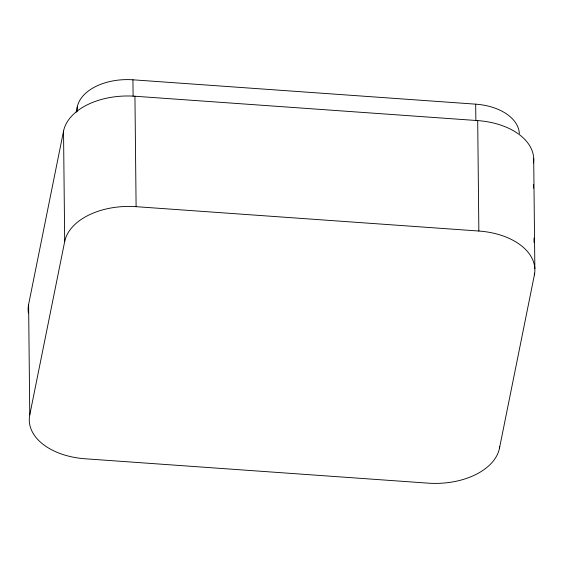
<?xml version="1.0" encoding="UTF-8"?>
<svg xmlns="http://www.w3.org/2000/svg" width="563" height="563" viewBox="0 0 563 563"><rect width="100%" height="100%" fill="white"/><g stroke="black" fill="none" stroke-linecap="round" stroke-linejoin="round"><path stroke-width="0.84" d="M28.382 312.993A63.971 39.649 -0.6 0 1 28.607 304.449L63.535 131.116A63.971 39.649 -0.6 0 1 134.944 96.238L477.698 120.595A63.971 39.649 -0.6 0 1 533.499 162.946M76.195 112.185L77.237 107.012A49.896 30.923 -0.6 0 1 132.938 79.805L475.686 104.162A49.896 30.923 -0.6 0 1 519.367 133.558M534.371 273.182L534.393 274.934L499.465 448.261A63.971 39.649 -0.6 0 1 428.056 483.145L85.302 458.789A63.971 39.649 -0.6 0 1 29.769 414.882L64.689 241.555L63.535 131.116M64.689 241.555A63.971 39.649 -0.6 0 1 136.105 206.677L478.853 231.034A63.971 39.649 -0.6 0 1 534.393 274.934M533.696 158.28L534.85 268.713M533.442 184.657L533.478 188.162M534.005 238.121L534.048 242.505M499.444 446.508L499.465 448.261M477.698 120.595L478.853 231.034M475.686 104.162L475.862 120.602M134.944 96.238L136.105 206.677M132.938 79.805L133.107 96.245M77.237 107.012L77.279 111.34M28.607 304.449L29.769 414.882"/></g></svg>
